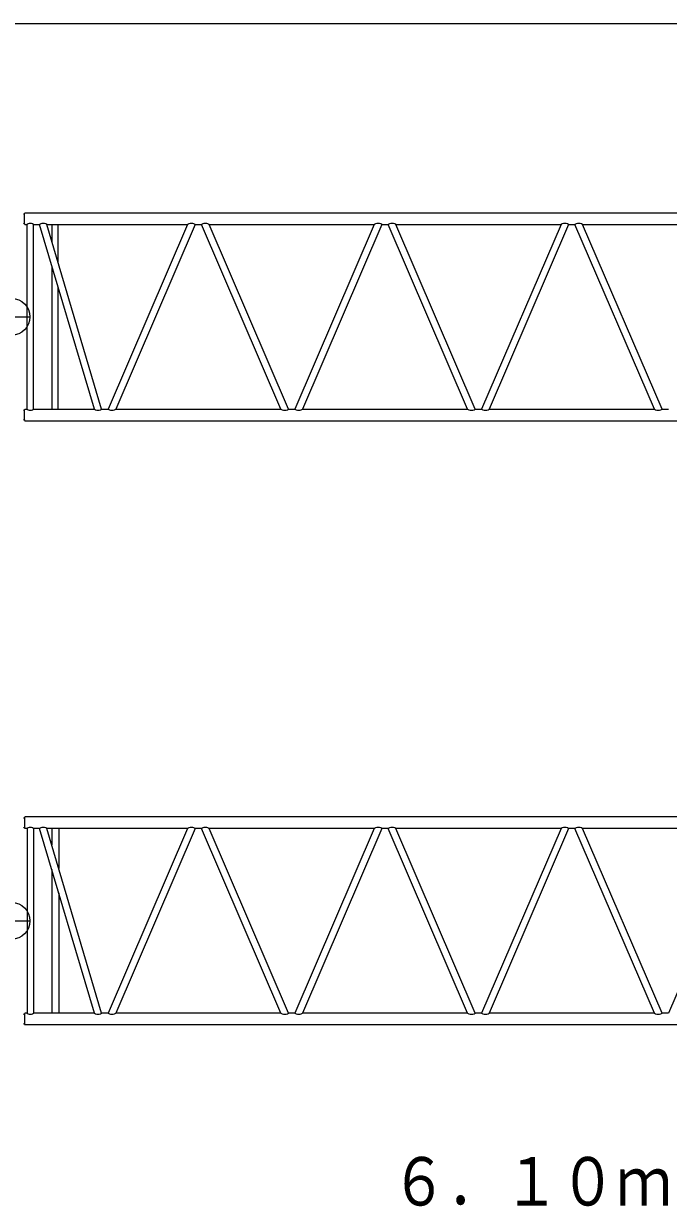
# Model space of a CAD drawing. Units: millimetres on the paper. Extents: x -420 to 420, y -297 to 297.
# Drawn here: x 25.8 to 84.3, y 176.8 to 284 of the extents above; entities that cross this region are included whole.
import ezdxf
from ezdxf.enums import TextEntityAlignment as Align

# ---------------------------------------------------------------- set-up
doc = ezdxf.new("R2010")
doc.units = ezdxf.units.MM
doc.layers.add('0-0_0', color=7, linetype='Continuous', lineweight=18)
doc.layers.add('0-1_1', color=7, linetype='Continuous', lineweight=18)
doc.styles.add('ＭＳ ゴシック', font='')
doc.styles.get('ＭＳ ゴシック').set_extended_font_data('MS Gothic')

msp = doc.modelspace()

# ---------------------------------------------------------------- linework, layer by layer
at = {"layer": '0-0_0', "color": 30}
for p, q in [((25.901, 266.779), (25.944, 266.854)), ((25.944, 266.854), (125.124, 266.854)), ((25.853, 266.765), (25.901, 266.765)), ((25.853, 265.885), (25.901, 265.885)), ((25.901, 265.871), (25.901, 266.779)), ((25.901, 265.871), (25.944, 265.796)), ((25.944, 265.796), (26.151, 265.796)), ((26.151, 249.074), (26.151, 265.796)), ((26.717, 249.074), (26.717, 265.796)), ((26.717, 265.796), (27.27, 265.796)), ((32.236, 249.074), (27.27, 265.796)), ((32.899, 249.074), (27.932, 265.796)), ((27.932, 265.796), (40.689, 265.796)), ((28.401, 264.217), (28.401, 265.796)), ((28.968, 262.31), (28.968, 265.796)), ((40.689, 265.796), (33.489, 249.074)), ((41.38, 265.796), (34.18, 249.074)), ((41.38, 265.796), (41.955, 265.796)), ((49.155, 249.074), (41.955, 265.796)), ((49.847, 249.074), (42.647, 265.796)), ((42.647, 265.796), (57.622, 265.796)), ((57.622, 265.796), (50.422, 249.074)), ((58.313, 265.796), (51.113, 249.074)), ((58.313, 265.796), (58.889, 265.796)), ((66.089, 249.074), (58.889, 265.796)), ((66.78, 249.074), (59.58, 265.796)), ((59.58, 265.796), (74.555, 265.796)), ((74.555, 265.796), (67.355, 249.074)), ((75.247, 265.796), (68.047, 249.074)), ((75.247, 265.796), (75.822, 265.796)), ((83.022, 249.074), (75.822, 265.796)), ((83.713, 249.074), (76.513, 265.796)), ((76.513, 265.796), (91.489, 265.796)), ((28.401, 249.074), (28.401, 261.987)), ((28.968, 249.074), (28.968, 260.079)), ((25.853, 248.985), (25.901, 248.985)), ((25.901, 248.999), (25.944, 249.074)), ((25.901, 248.091), (25.901, 248.999)), ((25.944, 249.074), (26.151, 249.074)), ((26.717, 249.074), (32.236, 249.074)), ((32.899, 249.074), (33.489, 249.074)), ((34.18, 249.074), (49.155, 249.074)), ((49.847, 249.074), (50.422, 249.074)), ((51.113, 249.074), (66.089, 249.074)), ((66.78, 249.074), (67.355, 249.074)), ((68.047, 249.074), (83.022, 249.074)), ((83.713, 249.074), (84.289, 249.074)), ((25.853, 248.105), (25.901, 248.105)), ((25.901, 248.091), (25.944, 248.016)), ((25.944, 248.016), (125.124, 248.016)), ((25.853, 212.031), (25.901, 212.031)), ((25.853, 211.151), (25.901, 211.151)), ((25.901, 212.046), (25.944, 212.121)), ((25.901, 212.046), (25.901, 211.137)), ((25.901, 211.137), (25.944, 211.062)), ((125.124, 212.121), (25.944, 212.121)), ((26.151, 211.062), (25.944, 211.062)), ((26.151, 211.062), (26.151, 194.34)), ((27.27, 211.062), (26.717, 211.062)), ((26.717, 211.062), (26.717, 194.34)), ((32.236, 194.34), (27.27, 211.062)), ((32.899, 194.34), (27.932, 211.062)), ((40.688, 211.062), (27.932, 211.062)), ((28.367, 211.062), (28.367, 209.599)), ((29.002, 211.062), (29.002, 207.461)), ((40.688, 211.062), (33.488, 194.34)), ((41.38, 211.062), (34.18, 194.34)), ((41.955, 211.062), (41.38, 211.062)), ((49.155, 194.34), (41.955, 211.062)), ((49.847, 194.34), (42.646, 211.062)), ((57.622, 211.062), (42.646, 211.062)), ((57.622, 211.062), (50.422, 194.34)), ((58.313, 211.062), (51.113, 194.34)), ((58.889, 211.062), (58.313, 211.062)), ((66.089, 194.34), (58.889, 211.062)), ((66.78, 194.34), (59.58, 211.062)), ((74.555, 211.062), (59.58, 211.062)), ((74.555, 211.062), (67.355, 194.34)), ((75.247, 211.062), (68.047, 194.34)), ((75.822, 211.062), (75.247, 211.062)), ((83.022, 194.34), (75.822, 211.062)), ((83.713, 194.34), (76.513, 211.062)), ((91.488, 211.062), (76.513, 211.062)), ((91.488, 211.062), (84.288, 194.34)), ((28.367, 207.368), (28.367, 194.34)), ((29.002, 205.231), (29.002, 194.34)), ((25.853, 194.251), (25.901, 194.251)), ((25.901, 194.265), (25.944, 194.34)), ((25.901, 194.265), (25.901, 193.357)), ((26.151, 194.34), (25.944, 194.34)), ((32.236, 194.34), (26.717, 194.34)), ((33.488, 194.34), (32.899, 194.34)), ((49.155, 194.34), (34.18, 194.34)), ((50.422, 194.34), (49.847, 194.34)), ((66.089, 194.34), (51.113, 194.34)), ((67.355, 194.34), (66.78, 194.34)), ((83.022, 194.34), (68.047, 194.34)), ((84.288, 194.34), (83.713, 194.34)), ((25.853, 193.371), (25.901, 193.371)), ((25.901, 193.357), (25.944, 193.282)), ((125.124, 193.282), (25.944, 193.282))]:
    msp.add_line(p, q, dxfattribs=at)
at = {"layer": '0-0_0'}
for p, q in [((23.067, 257.435), (26.401, 257.435)), ((23.067, 202.701), (26.401, 202.701))]:
    msp.add_line(p, q, dxfattribs=at)
for centre in [(24.734, 257.435), (24.734, 202.701)]:
    msp.add_circle(centre, 1.667, dxfattribs=at)
at = {"layer": '0-0_0', "color": 30}
for centre, radius, start, end in [((25.853, 266.798), 0.0333, 210, 270), ((25.853, 265.852), 0.0333, 90, 150), ((26.487, 265.354), 0.555, 106.12105, 127.28635), ((26.434, 265.534), 0.367, 74.00724, 105.9914), ((26.381, 265.354), 0.555, 52.71372, 73.87788), ((27.64, 265.242), 0.666, 103.52202, 123.74677), ((27.596, 265.398), 0.504, 76.17282, 102.88585), ((27.55, 265.199), 0.709, 57.38753, 76.3951), ((41.085, 265.149), 0.759, 103.05334, 121.51069), ((41.041, 265.353), 0.55, 77.86865, 103.33264), ((41, 265.21), 0.699, 57.03064, 77.06983), ((42.336, 265.21), 0.699, 102.92976, 122.96942), ((42.295, 265.353), 0.55, 76.66716, 102.13087), ((42.25, 265.149), 0.759, 58.48928, 76.94647), ((58.018, 265.149), 0.759, 103.05337, 121.51073), ((57.974, 265.353), 0.55, 77.86862, 103.33266), ((57.933, 265.21), 0.699, 57.03061, 77.06981), ((59.269, 265.21), 0.699, 102.92976, 122.96943), ((59.228, 265.353), 0.55, 76.66716, 102.13088), ((59.184, 265.149), 0.759, 58.48927, 76.94647), ((74.952, 265.149), 0.759, 103.05337, 121.51073), ((74.907, 265.353), 0.55, 77.86862, 103.33266), ((74.867, 265.21), 0.699, 57.03061, 77.06981), ((76.202, 265.21), 0.699, 102.92976, 122.96942), ((76.161, 265.353), 0.55, 76.66716, 102.13087), ((76.117, 265.149), 0.759, 58.48928, 76.94647), ((25.853, 249.018), 0.0333, 210, 270), ((26.487, 249.516), 0.555, 232.73008, 253.8895), ((26.434, 249.336), 0.368, 254.01914, 285.98209), ((26.381, 249.516), 0.555, 286.11146, 307.26987), ((32.618, 249.671), 0.709, 237.40221, 256.40435), ((32.572, 249.472), 0.504, 256.18265, 282.87866), ((32.529, 249.628), 0.666, 283.51358, 303.72993), ((33.869, 249.661), 0.699, 237.04771, 257.07879), ((33.828, 249.517), 0.55, 257.87615, 283.32354), ((33.784, 249.721), 0.759, 283.04486, 301.49637), ((49.552, 249.721), 0.759, 238.50358, 256.95528), ((49.507, 249.517), 0.55, 256.67662, 282.12438), ((49.467, 249.661), 0.699, 282.92166, 302.95229), ((50.802, 249.661), 0.699, 237.04768, 257.07877), ((50.761, 249.517), 0.55, 257.87612, 283.32356), ((50.717, 249.721), 0.759, 283.04488, 301.49641), ((66.485, 249.721), 0.759, 238.50357, 256.95528), ((66.441, 249.517), 0.55, 256.67661, 282.12439), ((66.4, 249.661), 0.699, 282.92167, 302.95229), ((67.736, 249.661), 0.699, 237.04768, 257.07877), ((67.695, 249.517), 0.55, 257.87612, 283.32356), ((67.65, 249.721), 0.759, 283.04488, 301.49641), ((83.418, 249.721), 0.759, 238.50358, 256.95528), ((83.374, 249.517), 0.55, 256.67662, 282.12438), ((83.333, 249.661), 0.699, 282.92166, 302.95229), ((25.853, 248.072), 0.0333, 90, 150), ((25.853, 212.065), 0.0333, 210, 270), ((25.853, 211.118), 0.0333, 90, 150), ((26.487, 210.621), 0.555, 106.12155, 127.28689), ((26.434, 210.801), 0.367, 74.00584, 105.99205), ((26.381, 210.621), 0.555, 52.71281, 73.87648), ((27.64, 210.508), 0.666, 103.52206, 123.74681), ((27.596, 210.664), 0.504, 76.17279, 102.8859), ((27.55, 210.465), 0.709, 57.38746, 76.39507), ((41.085, 210.416), 0.758, 103.0534, 121.51079), ((41.04, 210.619), 0.55, 77.86858, 103.33269), ((41, 210.476), 0.699, 57.03056, 77.06977), ((42.335, 210.476), 0.699, 102.92976, 122.96943), ((42.295, 210.619), 0.55, 76.66716, 102.13088), ((42.25, 210.416), 0.759, 58.48927, 76.94646), ((58.018, 210.416), 0.759, 103.05337, 121.51074), ((57.974, 210.619), 0.55, 77.86862, 103.33266), ((57.933, 210.476), 0.699, 57.0306, 77.0698), ((59.269, 210.476), 0.699, 102.92979, 122.96947), ((59.228, 210.619), 0.55, 76.66713, 102.13091), ((59.183, 210.416), 0.758, 58.48921, 76.94644), ((74.952, 210.416), 0.758, 103.0534, 121.51078), ((74.907, 210.619), 0.55, 77.86858, 103.33269), ((74.866, 210.476), 0.699, 57.03056, 77.06977), ((76.202, 210.476), 0.699, 102.92979, 122.96947), ((76.161, 210.619), 0.55, 76.66713, 102.13091), ((76.117, 210.416), 0.758, 58.48921, 76.94644), ((25.853, 194.285), 0.0333, 210, 270), ((26.487, 194.782), 0.555, 232.71533, 253.8774), ((26.434, 194.602), 0.367, 254.00633, 285.99035), ((26.381, 194.782), 0.555, 286.12021, 307.28528), ((32.618, 194.937), 0.709, 237.38929, 256.39619), ((32.572, 194.738), 0.504, 256.17398, 282.88493), ((32.529, 194.894), 0.666, 283.52094, 303.74471), ((33.869, 194.927), 0.699, 237.0327, 257.07084), ((33.828, 194.783), 0.55, 257.86945, 283.33153), ((33.783, 194.987), 0.759, 283.05232, 301.509), ((49.552, 194.987), 0.759, 238.49106, 256.94755), ((49.507, 194.783), 0.55, 256.66832, 282.13), ((49.466, 194.927), 0.699, 282.9287, 302.96729), ((50.802, 194.927), 0.699, 237.03274, 257.07087), ((50.761, 194.783), 0.55, 257.86949, 283.3315), ((50.717, 194.987), 0.759, 283.05229, 301.50895), ((66.485, 194.987), 0.759, 238.491, 256.94752), ((66.44, 194.783), 0.55, 256.66829, 282.13004), ((66.4, 194.927), 0.699, 282.92873, 302.96734), ((67.735, 194.927), 0.699, 237.0327, 257.07084), ((67.695, 194.783), 0.55, 257.86946, 283.33153), ((67.65, 194.987), 0.759, 283.05231, 301.509), ((83.418, 194.987), 0.759, 238.491, 256.94752), ((83.374, 194.783), 0.55, 256.66829, 282.13004), ((83.333, 194.927), 0.699, 282.92873, 302.96734), ((25.853, 193.338), 0.0333, 90, 150)]:
    msp.add_arc(centre, radius, start, end, dxfattribs=at)
at = {"layer": '0-1_1'}
msp.add_line((-411.5, 284), (411.5, 284), dxfattribs=at)

# ---------------------------------------------------------------- texts
at = {"layer": '0-0_0', "style": 'ＭＳ ゴシック', "width": 0.85}
msp.add_text('６．１０ｍ', height=4.399, dxfattribs=at).set_placement((59.129, 175.586), align=Align.BOTTOM_LEFT)

doc.saveas('drawing.dxf')
